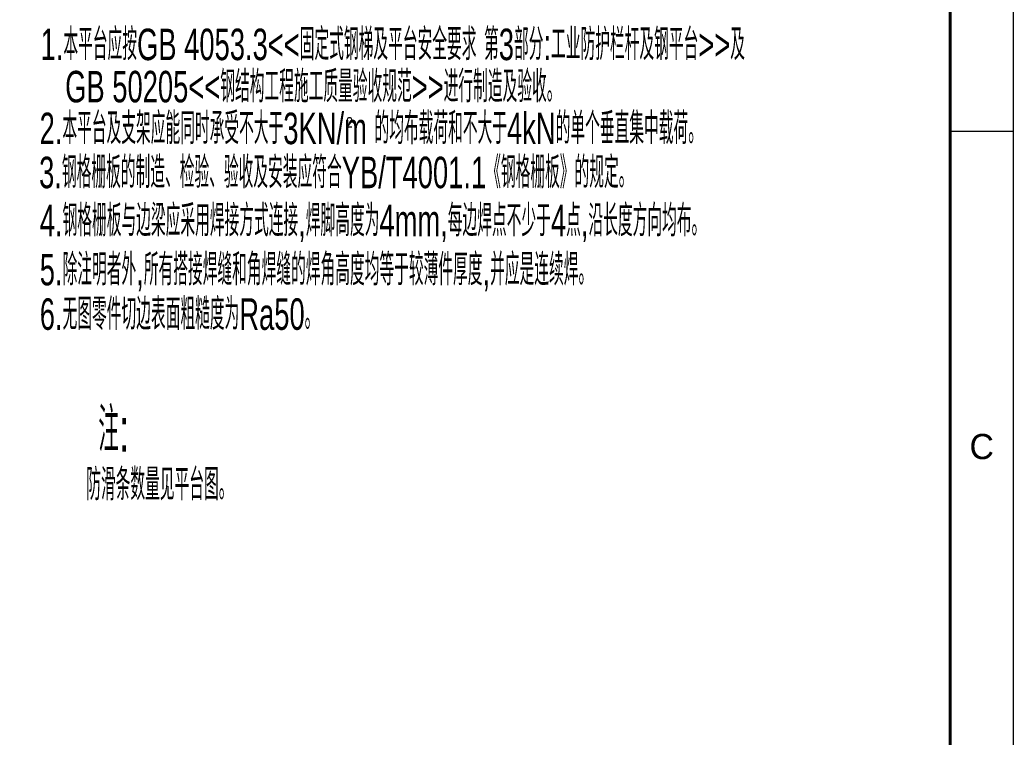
# Model space of a CAD drawing. Extents: x 148 to 221443, y -36682 to 6758.
# Drawn here: x 37205 to 40361, y -33831 to -31553 of the extents above; entities that cross this region are included whole.
import ezdxf
from ezdxf.enums import TextEntityAlignment as Align

# ---------------------------------------------------------------- set-up
doc = ezdxf.new("R2010")
doc.units = 0
doc.header["$LTSCALE"] = 10
doc.header["$MEASUREMENT"] = 0
doc.layers.add('2', color=4, linetype='Continuous')
doc.layers.add('TEXT', color=7, linetype='Continuous')
doc.layers.add('2（细实线）', color=3, linetype='Continuous', lineweight=20)
doc.layers.add('图框层', color=7, linetype='Continuous', lineweight=15)
doc.styles.add('HZ', font='ROMS.SHX', dxfattribs={"width": 0.75, "bigfont": 'GBCBIG.SHX'})
doc.styles.add('XW', font='ROMANS.shx', dxfattribs={"width": 0.85})

# ---------------------------------------------------------------- blocks, each defined once
blk = doc.blocks.new('a2')
blk.add_line((15905.09, 9916.74), (15895.09, 9916.74))
at = {"layer": '图框层', "ltscale": 10}
blk.add_lwpolyline([(15311.09, 10126.74), (15905.09, 10126.74), (15905.09, 9706.74), (15311.09, 9706.74)], close=True, dxfattribs=at)
at = {"layer": '图框层', "ltscale": 10, "const_width": 0.5}
blk.add_lwpolyline([(15336.09, 10116.74), (15895.09, 10116.74), (15895.09, 9716.74), (15336.09, 9716.74)], close=True, dxfattribs=at)
at = {"style": 'HZ'}
blk.add_text('C', height=4, dxfattribs=at).set_placement((15900.09, 9866.74), align=Align.MIDDLE)

msp = doc.modelspace()

# ---------------------------------------------------------------- block references
at = {"layer": '2（细实线）', "xscale": 20, "yscale": 20, "zscale": 20}
msp.add_blockref('a2', (-277740.422, -230242.7026), dxfattribs=at)

# ---------------------------------------------------------------- texts
at = {"layer": '2', "color": 3, "linetype": 'Continuous', "style": 'HZ', "width": 0.65}
for s, p in [('1.本平台应按GB 4053.3<<固定式钢梯及平台安全要求 第3部分:工业防护栏杆及钢平台>>及', (37270.6421, -31681.0749)), ('GB 50205<<钢结构工程施工质量验收规范>>进行制造及验收。', (37348.7379, -31815.1175)), ('2.本平台及支架应能同时承受不大于3KN/m 的均布载荷和不大于4kN的单个垂直集中载荷。', (37267.4775, -31947.8297)), ('3.钢格栅板的制造、检验、验收及安装应符合YB/T4001.1《钢格栅板》的规定。', (37265.9413, -32087.6998)), ('4.钢格栅板与边梁应采用焊接方式连接,焊脚高度为4mm,每边焊点不少于4点,沿长度方向均布。', (37268.0048, -32240.4459)), ('5.除注明者外,所有搭接焊缝和角焊缝的焊角高度均等于较薄件厚度,并应是连续焊。', (37268.0048, -32396.192)), ('6.无图零件切边表面粗糙度为Ra50。', (37268.0048, -32537.4055)), ('防滑条数量见平台图。', (37415.6483, -33078.4529))]:
    msp.add_text(s, height=100, dxfattribs=at).set_placement(p)
at = {"layer": '2', "color": 3, "style": 'HZ', "width": 0.65}
msp.add_text('注:', height=139.99999, dxfattribs=at).set_placement((37454.0734, -32924.4351))
at = {"layer": 'TEXT', "color": 3, "linetype": 'Continuous', "style": 'XW', "width": 0.8}
msp.add_text('2', height=30, dxfattribs=at).set_placement((38242.2184, -31893.2607))

doc.saveas('drawing.dxf')
